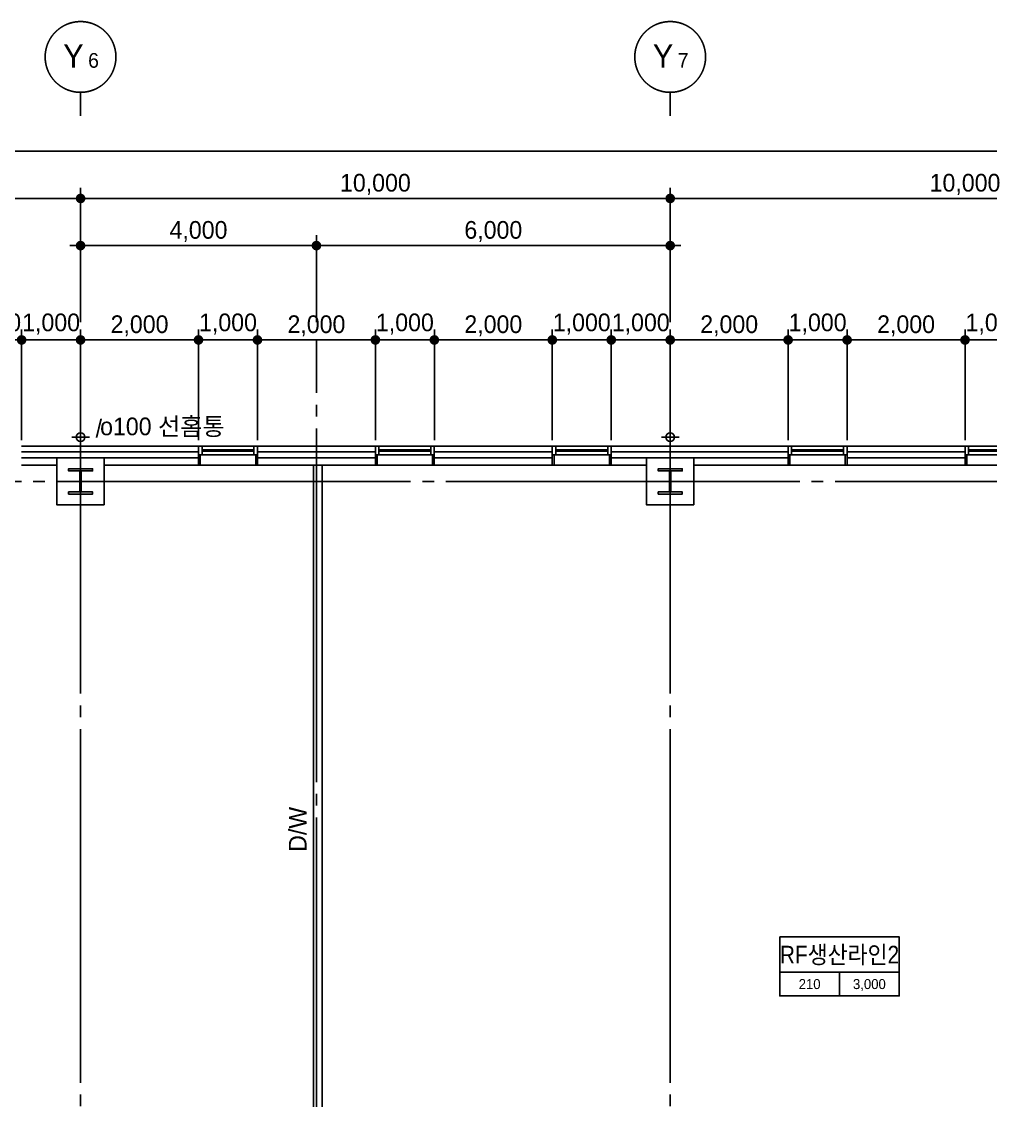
# Model space of a CAD drawing. Extents: x 14074245 to 14153635, y -1806033 to -1750552.
# Drawn here: x 14128540 to 14144970, y -1770629 to -1752329 of the extents above; entities that cross this region are included whole.
import ezdxf
from ezdxf.enums import TextEntityAlignment as Align

# ---------------------------------------------------------------- set-up
doc = ezdxf.new("R2010")
doc.units = 0
doc.header["$LTSCALE"] = 100
doc.header["$MEASUREMENT"] = 0
doc.header["$PDSIZE"] = -10
doc.linetypes.add('CEN', pattern=[66, 60, -2, 2, -2])
doc.layers.get('0').update_dxf_attribs({"linetype": 'CONTINUOUS'})
doc.layers.get('Defpoints').update_dxf_attribs({"linetype": 'CONTINUOUS'})
for name, color, linetype in [('0-내벽고정식', 7, 'CONTINUOUS'), ('AXIS', 7, 'CEN'), ('CEN', 1, 'CEN'), ('COL', 2, 'CONTINUOUS'), ('col2', 3, 'CONTINUOUS'), ('DIM', 7, 'CONTINUOUS'), ('TEXT1', 7, 'CONTINUOUS'), ('WALL-UNKNOWN', 3, 'CONTINUOUS'), ('WID', 4, 'CONTINUOUS'), ('우수드레인', 8, 'CONTINUOUS')]:
    doc.layers.add(name, color=color, linetype=linetype)
doc.styles.add('HY울를도M', font='HYWULM.TTF')
doc.styles.add('굴림', font='H2HDRM.TTF')
doc.styles.add('돋음', font='Dotum.ttf', dxfattribs={"height": 3})
doc.dimstyles.new('DIM100', dxfattribs={"dimtxt": 300, "dimasz": 120, "dimexe": 1, "dimexo": 100, "dimgap": 60, "dimtad": 1, "dimdec": 4, "dimzin": 0, "dimdsep": 46, "dimlunit": 6, "dimtxsty": '굴림', "dimblk": 'DOTT', "dimcen": 0.09, "dimadec": 0, "dimazin": 0, "dimtfac": 1, "dimtdec": 4, "dimtofl": 0, "dimtmove": 2, "dimatfit": 2, "dimldrblk": 'DOTT', "dimfxl": 1, "dimtolj": 1, "dimtzin": 0, "dimarcsym": 0})
doc.dimstyles.new('DIM50', dxfattribs={"dimscale": 50, "dimtxt": 3, "dimasz": 1.2, "dimexe": 1, "dimexo": 1, "dimgap": 0.6, "dimtad": 1, "dimdec": 4, "dimzin": 0, "dimdsep": 46, "dimlunit": 6, "dimtxsty": '굴림', "dimblk": 'DOTT', "dimcen": 0.09, "dimadec": 0, "dimazin": 0, "dimtfac": 1, "dimtdec": 4, "dimtofl": 0, "dimtmove": 2, "dimatfit": 2, "dimldrblk": 'DOTT', "dimfxl": 1, "dimtolj": 1, "dimtzin": 0, "dimarcsym": 0})

# ---------------------------------------------------------------- blocks, each defined once
blk = doc.blocks.new('DOTT')
for p, q in [((-1.5, 0), (1.5, 0)), ((0, 1.5), (0, -1.5))]:
    blk.add_line(p, q)
at = {"color": 6, "const_width": 0.68}
blk.add_lwpolyline([(-0.34, 0, 1), (0.34, 0, 1)], format="xyb", close=True, dxfattribs=at)
blk = doc.blocks.new('*D22')
at = {"layer": 'Defpoints', "color": 0, "lineweight": -3}
for p in [(14149540, -1754529), (14089540, -1757729), (14149540, -1757729)]:
    blk.add_point(p, dxfattribs=at)
at = {"layer": 'DIM', "color": 7, "lineweight": -2}
for p, q in [((14089540, -1757429), (14089540, -1754429)), ((14089660, -1754529), (14149420, -1754529)), ((14149540, -1757429), (14149540, -1754429))]:
    blk.add_line(p, q, dxfattribs=at)
at = {"layer": 'DIM', "color": 7, "lineweight": -2, "xscale": 120, "yscale": 120, "zscale": 120, "rotation": 180}
blk.add_blockref('DOTT', (14089540, -1754529), dxfattribs=at)
at = {"layer": 'DIM', "color": 7, "lineweight": -2, "xscale": 120, "yscale": 120, "zscale": 120}
blk.add_blockref('DOTT', (14149540, -1754529), dxfattribs=at)
at = {"layer": 'DIM', "color": 3, "insert": (14119540, -1754290), "char_height": 300, "attachment_point": 5, "style": '굴림'}
blk.add_mtext('\\A1;60,000', dxfattribs=at)
blk = doc.blocks.new('*D26')
at = {"layer": 'Defpoints', "color": 0, "lineweight": -3}
for p in [(14149540, -1755329), (14139540, -1757729), (14149540, -1757729)]:
    blk.add_point(p, dxfattribs=at)
at = {"layer": 'DIM', "color": 7, "lineweight": -2}
for p, q in [((14139540, -1757429), (14139540, -1755229)), ((14139660, -1755329), (14149420, -1755329)), ((14149540, -1757429), (14149540, -1755229))]:
    blk.add_line(p, q, dxfattribs=at)
at = {"layer": 'DIM', "color": 7, "lineweight": -2, "xscale": 120, "yscale": 120, "zscale": 120, "rotation": 180}
blk.add_blockref('DOTT', (14139540, -1755329), dxfattribs=at)
at = {"layer": 'DIM', "color": 7, "lineweight": -2, "xscale": 120, "yscale": 120, "zscale": 120}
blk.add_blockref('DOTT', (14149540, -1755329), dxfattribs=at)
at = {"layer": 'DIM', "color": 3, "insert": (14144540, -1755090), "char_height": 300, "attachment_point": 5, "style": '굴림'}
blk.add_mtext('\\A1;10,000', dxfattribs=at)
blk = doc.blocks.new('*D27')
at = {"layer": 'Defpoints', "color": 0, "lineweight": -3}
for p in [(14129540, -1755329), (14119540, -1757729), (14129540, -1757729)]:
    blk.add_point(p, dxfattribs=at)
at = {"layer": 'DIM', "color": 7, "lineweight": -2}
for p, q in [((14119540, -1757429), (14119540, -1755229)), ((14119660, -1755329), (14129420, -1755329)), ((14129540, -1757429), (14129540, -1755229))]:
    blk.add_line(p, q, dxfattribs=at)
at = {"layer": 'DIM', "color": 7, "lineweight": -2, "xscale": 120, "yscale": 120, "zscale": 120, "rotation": 180}
blk.add_blockref('DOTT', (14119540, -1755329), dxfattribs=at)
at = {"layer": 'DIM', "color": 7, "lineweight": -2, "xscale": 120, "yscale": 120, "zscale": 120}
blk.add_blockref('DOTT', (14129540, -1755329), dxfattribs=at)
at = {"layer": 'DIM', "color": 3, "insert": (14124540, -1755090), "char_height": 300, "attachment_point": 5, "style": '굴림'}
blk.add_mtext('\\A1;10,000', dxfattribs=at)
blk = doc.blocks.new('*D28')
at = {"layer": 'Defpoints', "color": 0, "lineweight": -3}
for p in [(14139540, -1755329), (14129540, -1757729), (14139540, -1757729)]:
    blk.add_point(p, dxfattribs=at)
at = {"layer": 'DIM', "color": 7, "lineweight": -2}
for p, q in [((14129540, -1757429), (14129540, -1755229)), ((14129660, -1755329), (14139420, -1755329)), ((14139540, -1757429), (14139540, -1755229))]:
    blk.add_line(p, q, dxfattribs=at)
at = {"layer": 'DIM', "color": 7, "lineweight": -2, "xscale": 120, "yscale": 120, "zscale": 120, "rotation": 180}
blk.add_blockref('DOTT', (14129540, -1755329), dxfattribs=at)
at = {"layer": 'DIM', "color": 7, "lineweight": -2, "xscale": 120, "yscale": 120, "zscale": 120}
blk.add_blockref('DOTT', (14139540, -1755329), dxfattribs=at)
at = {"layer": 'DIM', "color": 3, "insert": (14134540, -1755090), "char_height": 300, "attachment_point": 5, "style": '굴림'}
blk.add_mtext('\\A1;10,000', dxfattribs=at)
blk = doc.blocks.new('aw-1000-325')
at = {"layer": 'WID', "color": 8}
for p, q in [((970, 325), (0, 325)), ((0, 150), (1000, 150)), ((0, 0), (1000, 0))]:
    blk.add_line(p, q, dxfattribs=at)
at = {"layer": 'WID'}
for points in [[(0, 325), (30, 325), (30, 150), (0, 150)], [(970, 325), (1000, 325), (1000, 150), (970, 150)], [(60, 150), (0, 150), (0, 0), (60, 0)], [(60, 63), (940, 63), (940, 87), (60, 87)], [(940, 150), (1000, 150), (1000, 0), (940, 0)]]:
    blk.add_lwpolyline(points, close=True, dxfattribs=at)
blk = doc.blocks.new('*D88')
at = {"layer": 'Defpoints', "color": 0, "lineweight": -3, "ltscale": 3}
for p in [(14132540, -1757729), (14131540, -1759529), (14132540, -1759529)]:
    blk.add_point(p, dxfattribs=at)
at = {"layer": 'DIM', "color": 7, "lineweight": -2, "ltscale": 3}
for p, q in [((14131540, -1759429), (14131540, -1757728)), ((14131660, -1757729), (14132420, -1757729)), ((14132540, -1759429), (14132540, -1757728))]:
    blk.add_line(p, q, dxfattribs=at)
at = {"layer": 'DIM', "color": 7, "lineweight": -2, "ltscale": 3, "xscale": 120, "yscale": 120, "zscale": 120, "rotation": 180}
blk.add_blockref('DOTT', (14131540, -1757729), dxfattribs=at)
at = {"layer": 'DIM', "color": 7, "lineweight": -2, "ltscale": 3, "xscale": 120, "yscale": 120, "zscale": 120}
blk.add_blockref('DOTT', (14132540, -1757729), dxfattribs=at)
at = {"layer": 'DIM', "color": 3, "ltscale": 3, "insert": (14132040, -1757459), "char_height": 300, "attachment_point": 5, "style": '굴림'}
blk.add_mtext('\\A1;1,000', dxfattribs=at)
blk = doc.blocks.new('*D89')
at = {"layer": 'Defpoints', "color": 0, "lineweight": -3, "ltscale": 3}
for p in [(14135540, -1757729), (14134540, -1759529), (14135540, -1759529)]:
    blk.add_point(p, dxfattribs=at)
at = {"layer": 'DIM', "color": 7, "lineweight": -2, "ltscale": 3}
for p, q in [((14134540, -1759429), (14134540, -1757728)), ((14134660, -1757729), (14135420, -1757729)), ((14135540, -1759429), (14135540, -1757728))]:
    blk.add_line(p, q, dxfattribs=at)
at = {"layer": 'DIM', "color": 7, "lineweight": -2, "ltscale": 3, "xscale": 120, "yscale": 120, "zscale": 120, "rotation": 180}
blk.add_blockref('DOTT', (14134540, -1757729), dxfattribs=at)
at = {"layer": 'DIM', "color": 7, "lineweight": -2, "ltscale": 3, "xscale": 120, "yscale": 120, "zscale": 120}
blk.add_blockref('DOTT', (14135540, -1757729), dxfattribs=at)
at = {"layer": 'DIM', "color": 3, "ltscale": 3, "insert": (14135040, -1757459), "char_height": 300, "attachment_point": 5, "style": '굴림'}
blk.add_mtext('\\A1;1,000', dxfattribs=at)
blk = doc.blocks.new('*D90')
at = {"layer": 'Defpoints', "color": 0, "lineweight": -3, "ltscale": 3}
for p in [(14137540, -1757729), (14135540, -1759529), (14137540, -1759529)]:
    blk.add_point(p, dxfattribs=at)
at = {"layer": 'DIM', "color": 7, "lineweight": -2, "ltscale": 3}
for p, q in [((14135540, -1759429), (14135540, -1757728)), ((14135660, -1757729), (14137420, -1757729)), ((14137540, -1759429), (14137540, -1757728))]:
    blk.add_line(p, q, dxfattribs=at)
at = {"layer": 'DIM', "color": 7, "lineweight": -2, "ltscale": 3, "xscale": 120, "yscale": 120, "zscale": 120, "rotation": 180}
blk.add_blockref('DOTT', (14135540, -1757729), dxfattribs=at)
at = {"layer": 'DIM', "color": 7, "lineweight": -2, "ltscale": 3, "xscale": 120, "yscale": 120, "zscale": 120}
blk.add_blockref('DOTT', (14137540, -1757729), dxfattribs=at)
at = {"layer": 'DIM', "color": 3, "ltscale": 3, "insert": (14136540, -1757490), "char_height": 300, "attachment_point": 5, "style": '굴림'}
blk.add_mtext('\\A1;2,000', dxfattribs=at)
blk = doc.blocks.new('*D91')
at = {"layer": 'Defpoints', "color": 0, "lineweight": -3, "ltscale": 3}
for p in [(14134540, -1757729), (14132540, -1759529), (14134540, -1759529)]:
    blk.add_point(p, dxfattribs=at)
at = {"layer": 'DIM', "color": 7, "lineweight": -2, "ltscale": 3}
for p, q in [((14132540, -1759429), (14132540, -1757728)), ((14132660, -1757729), (14134420, -1757729)), ((14134540, -1759429), (14134540, -1757728))]:
    blk.add_line(p, q, dxfattribs=at)
at = {"layer": 'DIM', "color": 7, "lineweight": -2, "ltscale": 3, "xscale": 120, "yscale": 120, "zscale": 120, "rotation": 180}
blk.add_blockref('DOTT', (14132540, -1757729), dxfattribs=at)
at = {"layer": 'DIM', "color": 7, "lineweight": -2, "ltscale": 3, "xscale": 120, "yscale": 120, "zscale": 120}
blk.add_blockref('DOTT', (14134540, -1757729), dxfattribs=at)
at = {"layer": 'DIM', "color": 3, "ltscale": 3, "insert": (14133540, -1757490), "char_height": 300, "attachment_point": 5, "style": '굴림'}
blk.add_mtext('\\A1;2,000', dxfattribs=at)
blk = doc.blocks.new('*D92')
at = {"layer": 'Defpoints', "color": 0, "lineweight": -3, "ltscale": 3}
for p in [(14138540, -1757729), (14137540, -1759529), (14138540, -1759529)]:
    blk.add_point(p, dxfattribs=at)
at = {"layer": 'DIM', "color": 7, "lineweight": -2, "ltscale": 3}
for p, q in [((14137540, -1759429), (14137540, -1757728)), ((14137660, -1757729), (14138420, -1757729)), ((14138540, -1759429), (14138540, -1757728))]:
    blk.add_line(p, q, dxfattribs=at)
at = {"layer": 'DIM', "color": 7, "lineweight": -2, "ltscale": 3, "xscale": 120, "yscale": 120, "zscale": 120, "rotation": 180}
blk.add_blockref('DOTT', (14137540, -1757729), dxfattribs=at)
at = {"layer": 'DIM', "color": 7, "lineweight": -2, "ltscale": 3, "xscale": 120, "yscale": 120, "zscale": 120}
blk.add_blockref('DOTT', (14138540, -1757729), dxfattribs=at)
at = {"layer": 'DIM', "color": 3, "ltscale": 3, "insert": (14138040, -1757459), "char_height": 300, "attachment_point": 5, "style": '굴림'}
blk.add_mtext('\\A1;1,000', dxfattribs=at)
blk = doc.blocks.new('*D93')
at = {"layer": 'Defpoints', "color": 0, "lineweight": -3, "ltscale": 3}
for p in [(14131540, -1757729), (14129540, -1759529), (14131540, -1759529)]:
    blk.add_point(p, dxfattribs=at)
at = {"layer": 'DIM', "color": 7, "lineweight": -2, "ltscale": 3}
for p, q in [((14129540, -1759429), (14129540, -1757728)), ((14129660, -1757729), (14131420, -1757729)), ((14131540, -1759429), (14131540, -1757728))]:
    blk.add_line(p, q, dxfattribs=at)
at = {"layer": 'DIM', "color": 7, "lineweight": -2, "ltscale": 3, "xscale": 120, "yscale": 120, "zscale": 120, "rotation": 180}
blk.add_blockref('DOTT', (14129540, -1757729), dxfattribs=at)
at = {"layer": 'DIM', "color": 7, "lineweight": -2, "ltscale": 3, "xscale": 120, "yscale": 120, "zscale": 120}
blk.add_blockref('DOTT', (14131540, -1757729), dxfattribs=at)
at = {"layer": 'DIM', "color": 3, "ltscale": 3, "insert": (14130540, -1757490), "char_height": 300, "attachment_point": 5, "style": '굴림'}
blk.add_mtext('\\A1;2,000', dxfattribs=at)
blk = doc.blocks.new('*D94')
at = {"layer": 'Defpoints', "color": 0, "lineweight": -3, "ltscale": 3}
for p in [(14139540, -1757729), (14138540, -1759529), (14139540, -1759529)]:
    blk.add_point(p, dxfattribs=at)
at = {"layer": 'DIM', "color": 7, "lineweight": -2, "ltscale": 3}
for p, q in [((14138540, -1759429), (14138540, -1757728)), ((14138660, -1757729), (14139420, -1757729)), ((14139540, -1759429), (14139540, -1757728))]:
    blk.add_line(p, q, dxfattribs=at)
at = {"layer": 'DIM', "color": 7, "lineweight": -2, "ltscale": 3, "xscale": 120, "yscale": 120, "zscale": 120, "rotation": 180}
blk.add_blockref('DOTT', (14138540, -1757729), dxfattribs=at)
at = {"layer": 'DIM', "color": 7, "lineweight": -2, "ltscale": 3, "xscale": 120, "yscale": 120, "zscale": 120}
blk.add_blockref('DOTT', (14139540, -1757729), dxfattribs=at)
at = {"layer": 'DIM', "color": 3, "ltscale": 3, "insert": (14139040, -1757459), "char_height": 300, "attachment_point": 5, "style": '굴림'}
blk.add_mtext('\\A1;1,000', dxfattribs=at)
blk = doc.blocks.new('*D95')
at = {"layer": 'Defpoints', "color": 0, "lineweight": -3, "ltscale": 3}
for p in [(14142540, -1757729), (14141540, -1759529), (14142540, -1759529)]:
    blk.add_point(p, dxfattribs=at)
at = {"layer": 'DIM', "color": 7, "lineweight": -2, "ltscale": 3}
for p, q in [((14141540, -1759429), (14141540, -1757728)), ((14141660, -1757729), (14142420, -1757729)), ((14142540, -1759429), (14142540, -1757728))]:
    blk.add_line(p, q, dxfattribs=at)
at = {"layer": 'DIM', "color": 7, "lineweight": -2, "ltscale": 3, "xscale": 120, "yscale": 120, "zscale": 120, "rotation": 180}
blk.add_blockref('DOTT', (14141540, -1757729), dxfattribs=at)
at = {"layer": 'DIM', "color": 7, "lineweight": -2, "ltscale": 3, "xscale": 120, "yscale": 120, "zscale": 120}
blk.add_blockref('DOTT', (14142540, -1757729), dxfattribs=at)
at = {"layer": 'DIM', "color": 3, "ltscale": 3, "insert": (14142040, -1757459), "char_height": 300, "attachment_point": 5, "style": '굴림'}
blk.add_mtext('\\A1;1,000', dxfattribs=at)
blk = doc.blocks.new('*D96')
at = {"layer": 'Defpoints', "color": 0, "lineweight": -3, "ltscale": 3}
for p in [(14145540, -1757729), (14144540, -1759529), (14145540, -1759529)]:
    blk.add_point(p, dxfattribs=at)
at = {"layer": 'DIM', "color": 7, "lineweight": -2, "ltscale": 3}
for p, q in [((14144540, -1759429), (14144540, -1757728)), ((14144660, -1757729), (14145420, -1757729)), ((14145540, -1759429), (14145540, -1757728))]:
    blk.add_line(p, q, dxfattribs=at)
at = {"layer": 'DIM', "color": 7, "lineweight": -2, "ltscale": 3, "xscale": 120, "yscale": 120, "zscale": 120, "rotation": 180}
blk.add_blockref('DOTT', (14144540, -1757729), dxfattribs=at)
at = {"layer": 'DIM', "color": 7, "lineweight": -2, "ltscale": 3, "xscale": 120, "yscale": 120, "zscale": 120}
blk.add_blockref('DOTT', (14145540, -1757729), dxfattribs=at)
at = {"layer": 'DIM', "color": 3, "ltscale": 3, "insert": (14145040, -1757459), "char_height": 300, "attachment_point": 5, "style": '굴림'}
blk.add_mtext('\\A1;1,000', dxfattribs=at)
blk = doc.blocks.new('*D98')
at = {"layer": 'Defpoints', "color": 0, "lineweight": -3, "ltscale": 3}
for p in [(14144540, -1757729), (14142540, -1759529), (14144540, -1759529)]:
    blk.add_point(p, dxfattribs=at)
at = {"layer": 'DIM', "color": 7, "lineweight": -2, "ltscale": 3}
for p, q in [((14142540, -1759429), (14142540, -1757728)), ((14142660, -1757729), (14144420, -1757729)), ((14144540, -1759429), (14144540, -1757728))]:
    blk.add_line(p, q, dxfattribs=at)
at = {"layer": 'DIM', "color": 7, "lineweight": -2, "ltscale": 3, "xscale": 120, "yscale": 120, "zscale": 120, "rotation": 180}
blk.add_blockref('DOTT', (14142540, -1757729), dxfattribs=at)
at = {"layer": 'DIM', "color": 7, "lineweight": -2, "ltscale": 3, "xscale": 120, "yscale": 120, "zscale": 120}
blk.add_blockref('DOTT', (14144540, -1757729), dxfattribs=at)
at = {"layer": 'DIM', "color": 3, "ltscale": 3, "insert": (14143540, -1757490), "char_height": 300, "attachment_point": 5, "style": '굴림'}
blk.add_mtext('\\A1;2,000', dxfattribs=at)
blk = doc.blocks.new('*D100')
at = {"layer": 'Defpoints', "color": 0, "lineweight": -3, "ltscale": 3}
for p in [(14141540, -1757729), (14139540, -1759529), (14141540, -1759529)]:
    blk.add_point(p, dxfattribs=at)
at = {"layer": 'DIM', "color": 7, "lineweight": -2, "ltscale": 3}
for p, q in [((14139540, -1759429), (14139540, -1757728)), ((14139660, -1757729), (14141420, -1757729)), ((14141540, -1759429), (14141540, -1757728))]:
    blk.add_line(p, q, dxfattribs=at)
at = {"layer": 'DIM', "color": 7, "lineweight": -2, "ltscale": 3, "xscale": 120, "yscale": 120, "zscale": 120, "rotation": 180}
blk.add_blockref('DOTT', (14139540, -1757729), dxfattribs=at)
at = {"layer": 'DIM', "color": 7, "lineweight": -2, "ltscale": 3, "xscale": 120, "yscale": 120, "zscale": 120}
blk.add_blockref('DOTT', (14141540, -1757729), dxfattribs=at)
at = {"layer": 'DIM', "color": 3, "ltscale": 3, "insert": (14140540, -1757490), "char_height": 300, "attachment_point": 5, "style": '굴림'}
blk.add_mtext('\\A1;2,000', dxfattribs=at)
blk = doc.blocks.new('*D157')
at = {"layer": 'Defpoints', "color": 0, "lineweight": -3, "ltscale": 3}
for p in [(14128540, -1757729), (14127540, -1759529), (14128540, -1759529)]:
    blk.add_point(p, dxfattribs=at)
at = {"layer": 'DIM', "color": 7, "lineweight": -2, "ltscale": 3}
for p, q in [((14127540, -1759429), (14127540, -1757728)), ((14127660, -1757729), (14128420, -1757729)), ((14128540, -1759429), (14128540, -1757728))]:
    blk.add_line(p, q, dxfattribs=at)
at = {"layer": 'DIM', "color": 7, "lineweight": -2, "ltscale": 3, "xscale": 120, "yscale": 120, "zscale": 120, "rotation": 180}
blk.add_blockref('DOTT', (14127540, -1757729), dxfattribs=at)
at = {"layer": 'DIM', "color": 7, "lineweight": -2, "ltscale": 3, "xscale": 120, "yscale": 120, "zscale": 120}
blk.add_blockref('DOTT', (14128540, -1757729), dxfattribs=at)
at = {"layer": 'DIM', "color": 3, "ltscale": 3, "insert": (14128040, -1757459), "char_height": 300, "attachment_point": 5, "style": '굴림'}
blk.add_mtext('\\A1;1,000', dxfattribs=at)
blk = doc.blocks.new('*D159')
at = {"layer": 'Defpoints', "color": 0, "lineweight": -3, "ltscale": 3}
for p in [(14129540, -1757729), (14128540, -1759529), (14129540, -1759529)]:
    blk.add_point(p, dxfattribs=at)
at = {"layer": 'DIM', "color": 7, "lineweight": -2, "ltscale": 3}
for p, q in [((14128540, -1759429), (14128540, -1757728)), ((14128660, -1757729), (14129420, -1757729)), ((14129540, -1759429), (14129540, -1757728))]:
    blk.add_line(p, q, dxfattribs=at)
at = {"layer": 'DIM', "color": 7, "lineweight": -2, "ltscale": 3, "xscale": 120, "yscale": 120, "zscale": 120, "rotation": 180}
blk.add_blockref('DOTT', (14128540, -1757729), dxfattribs=at)
at = {"layer": 'DIM', "color": 7, "lineweight": -2, "ltscale": 3, "xscale": 120, "yscale": 120, "zscale": 120}
blk.add_blockref('DOTT', (14129540, -1757729), dxfattribs=at)
at = {"layer": 'DIM', "color": 3, "ltscale": 3, "insert": (14129040, -1757459), "char_height": 300, "attachment_point": 5, "style": '굴림'}
blk.add_mtext('\\A1;1,000', dxfattribs=at)
blk = doc.blocks.new('*D163')
at = {"layer": 'Defpoints', "color": 0, "lineweight": -3}
for p in [(14133540, -1756129), (14129540, -1757729), (14133540, -1757729)]:
    blk.add_point(p, dxfattribs=at)
at = {"layer": 'DIM', "color": 7, "lineweight": -2}
for p, q in [((14129540, -1757429), (14129540, -1756029)), ((14133540, -1757429), (14133540, -1756029)), ((14129660, -1756129), (14133420, -1756129))]:
    blk.add_line(p, q, dxfattribs=at)
at = {"layer": 'DIM', "color": 7, "lineweight": -2, "xscale": 120, "yscale": 120, "zscale": 120, "rotation": 180}
blk.add_blockref('DOTT', (14129540, -1756129), dxfattribs=at)
at = {"layer": 'DIM', "color": 7, "lineweight": -2, "xscale": 120, "yscale": 120, "zscale": 120}
blk.add_blockref('DOTT', (14133540, -1756129), dxfattribs=at)
at = {"layer": 'DIM', "color": 3, "insert": (14131540, -1755890), "char_height": 300, "attachment_point": 5, "style": '굴림'}
blk.add_mtext('\\A1;4,000', dxfattribs=at)
blk = doc.blocks.new('*D164')
at = {"layer": 'Defpoints', "color": 0, "lineweight": -3}
for p in [(14139540, -1756129), (14133540, -1757729), (14139540, -1757729)]:
    blk.add_point(p, dxfattribs=at)
at = {"layer": 'DIM', "color": 7, "lineweight": -2}
for p, q in [((14133540, -1757429), (14133540, -1756029)), ((14139540, -1757429), (14139540, -1756029)), ((14133660, -1756129), (14139420, -1756129))]:
    blk.add_line(p, q, dxfattribs=at)
at = {"layer": 'DIM', "color": 7, "lineweight": -2, "xscale": 120, "yscale": 120, "zscale": 120, "rotation": 180}
blk.add_blockref('DOTT', (14133540, -1756129), dxfattribs=at)
at = {"layer": 'DIM', "color": 7, "lineweight": -2, "xscale": 120, "yscale": 120, "zscale": 120}
blk.add_blockref('DOTT', (14139540, -1756129), dxfattribs=at)
at = {"layer": 'DIM', "color": 3, "insert": (14136540, -1755890), "char_height": 300, "attachment_point": 5, "style": '굴림'}
blk.add_mtext('\\A1;6,000', dxfattribs=at)
blk = doc.blocks.new('TT1')
at = {"layer": 'TEXT1'}
for p, q in [((-1013, -600), (1013, -600)), ((0, -600), (0, -1000))]:
    blk.add_line(p, q, dxfattribs=at)
blk.add_lwpolyline([(-1013, 0), (1013, 0), (1013, -1000), (-1013, -1000)], close=True, dxfattribs=at)
blk = doc.blocks.new('BOMBOM_S')
at = {"color": 7}
blk.add_line((0, 0.4), (0, 0), dxfattribs=at)
blk.add_lwpolyline([(-0.6, 1, 1), (0.6, 1, 1), (-0.6, 1, 1)], format="xyb", dxfattribs=at)
at = {"color": 1, "style": '돋음'}
for tag, p, height in [('X', (-0.295, 0.816), 0.4), ('N', (0.129, 0.816), 0.25)]:
    blk.add_attdef(tag, p, '', height=height, dxfattribs=at)

msp = doc.modelspace()

# ---------------------------------------------------------------- linework, layer by layer
at = {"layer": '0-내벽고정식'}
for p, q in [((14128539.53432, -1759853.57588), (14129139.53432, -1759853.57588)), ((14129939.53432, -1759853.57588), (14131539.53432, -1759853.57588)), ((14132539.53432, -1759853.57588), (14134539.53432, -1759853.57588)), ((14133489.53432, -1759853.57588), (14133489.53432, -1772328.51036)), ((14133639.53432, -1759853.57588), (14133639.53432, -1772328.51036)), ((14135539.53432, -1759853.57588), (14137539.53432, -1759853.57588)), ((14138539.53432, -1759853.57588), (14139139.53432, -1759853.57588)), ((14139939.53432, -1759853.57588), (14141539.53432, -1759853.57588)), ((14142539.53432, -1759853.57588), (14144539.53432, -1759853.57588))]:
    msp.add_line(p, q, dxfattribs=at)
at = {"layer": 'CEN', "linetype": 'CEN'}
for p, q in [((14129539.53432, -1757728.57588), (14129539.53432, -1797628.57588)), ((14133539.53432, -1785028.57588), (14133539.53432, -1757728.57588)), ((14139539.53432, -1757728.57588), (14139539.53432, -1797628.57588)), ((14076336.53432, -1760128.57588), (14151139.53432, -1760128.57588))]:
    msp.add_line(p, q, dxfattribs=at)
at = {"layer": 'COL'}
for points in [[(14129939.53432, -1760528.57588), (14129939.53432, -1759728.57588), (14129139.53432, -1759728.57588), (14129139.53432, -1760528.57588)], [(14139939.53432, -1760528.57588), (14139939.53432, -1759728.57588), (14139139.53432, -1759728.57588), (14139139.53432, -1760528.57588)]]:
    msp.add_lwpolyline(points, close=True, dxfattribs=at)
at = {"layer": 'col2'}
for points in [[(14129336.03432, -1760342.57588), (14129336.03432, -1760307.57588), (14129529.53432, -1760307.57588), (14129529.53432, -1759949.57588), (14129336.03432, -1759949.57588), (14129336.03432, -1759914.57588), (14129743.03432, -1759914.57588), (14129743.03432, -1759949.57588), (14129549.53432, -1759949.57588), (14129549.53432, -1760307.57588), (14129743.03432, -1760307.57588), (14129743.03432, -1760342.57588)], [(14139336.03432, -1760342.57588), (14139336.03432, -1760307.57588), (14139529.53432, -1760307.57588), (14139529.53432, -1759949.57588), (14139336.03432, -1759949.57588), (14139336.03432, -1759914.57588), (14139743.03432, -1759914.57588), (14139743.03432, -1759949.57588), (14139549.53432, -1759949.57588), (14139549.53432, -1760307.57588), (14139743.03432, -1760307.57588), (14139743.03432, -1760342.57588)]]:
    msp.add_lwpolyline(points, close=True, dxfattribs=at)
at = {"layer": 'WALL-UNKNOWN', "color": 4}
for p, q in [((14128539.53432, -1759528.57588), (14131539.53432, -1759528.57588)), ((14132539.53432, -1759528.57588), (14134539.53432, -1759528.57588)), ((14135539.53432, -1759528.57588), (14137539.53432, -1759528.57588)), ((14138539.53432, -1759528.57588), (14141539.53432, -1759528.57588)), ((14142539.53432, -1759528.57588), (14144539.53432, -1759528.57588)), ((14128539.53432, -1759628.57588), (14131539.53432, -1759628.57588)), ((14132539.53432, -1759628.57588), (14134539.53432, -1759628.57588)), ((14135539.53432, -1759628.57588), (14137539.53432, -1759628.57588)), ((14138539.53432, -1759628.57588), (14141539.53432, -1759628.57588)), ((14142539.53432, -1759628.57588), (14144539.53432, -1759628.57588)), ((14128539.53432, -1759728.57588), (14131539.53432, -1759728.57588)), ((14132539.53432, -1759728.57588), (14134539.53432, -1759728.57588)), ((14135539.53432, -1759728.57588), (14137539.53432, -1759728.57588)), ((14138539.53432, -1759728.57588), (14141539.53432, -1759728.57588)), ((14142539.53432, -1759728.57588), (14144539.53432, -1759728.57588))]:
    msp.add_line(p, q, dxfattribs=at)
at = {"layer": '우수드레인', "color": 1, "ltscale": 2}
for p, q in [((14129539.53432, -1759228.38927), (14129539.53432, -1759528.38927)), ((14129539.53432, -1759278.38927), (14129539.53432, -1759478.38927)), ((14139539.53432, -1759228.35824), (14139539.53432, -1759528.35824)), ((14139539.53432, -1759278.35824), (14139539.53432, -1759478.35824)), ((14129689.53432, -1759378.38927), (14129389.53432, -1759378.38927)), ((14129639.53432, -1759378.38927), (14129439.53432, -1759378.38927)), ((14139689.53432, -1759378.35824), (14139389.53432, -1759378.35824)), ((14139639.53432, -1759378.35824), (14139439.53432, -1759378.35824))]:
    msp.add_line(p, q, dxfattribs=at)
at = {"layer": '우수드레인', "color": 7, "ltscale": 2}
for centre in [(14129539.53432, -1759378.38927), (14139539.53432, -1759378.35824)]:
    msp.add_circle(centre, 75, dxfattribs=at)

# ---------------------------------------------------------------- block references
at = {"layer": 'AXIS', "xscale": 1000, "yscale": 1000, "zscale": 1000}
for p, values in [((14129539.53432, -1753928.57588), {'X': 'Y', 'N': '6'}), ((14139539.53432, -1753928.57588), {'X': 'Y', 'N': '7'})]:
    msp.add_blockref('BOMBOM_S', p, dxfattribs=at).add_auto_attribs(values)
at = {"layer": 'TEXT1'}
msp.add_blockref('TT1', (14142411.10885, -1767855.03868), dxfattribs=at)
at = {"layer": 'WID', "rotation": 180}
for p in [(14132539.53432, -1759528.57588), (14135539.53432, -1759528.57588), (14138539.53432, -1759528.57588), (14142539.53432, -1759528.57588), (14145539.53432, -1759528.57588)]:
    msp.add_blockref('aw-1000-325', p, dxfattribs=at)

# ---------------------------------------------------------------- texts
at = {"layer": 'TEXT1', "style": 'HY울를도M'}
for s, p in [('/', (14129849.13136, -1759226.14039)), ('o100 선홈통', (14130927.13136, -1759189.14039))]:
    msp.add_text(s, height=300, dxfattribs=at).set_placement(p, align=Align.MIDDLE)
msp.add_text('D/W', height=300, rotation=90, dxfattribs=at).set_placement((14133372.57395, -1766030.28086), align=Align.CENTER)
at = {"layer": 'TEXT1', "style": 'HY울를도M', "width": 0.9}
msp.add_text('RF생산라인2', height=300, dxfattribs=at).set_placement((14142411.10885, -1768305.82876), align=Align.CENTER)
at = {"layer": 'TEXT1', "color": 2, "style": 'HY울를도M'}
msp.add_text('210', height=170, dxfattribs=at).set_placement((14141904.3609, -1768654.95868), align=Align.MIDDLE_CENTER)
at = {"layer": 'TEXT1', "style": 'HY울를도M'}
msp.add_text('3,000', height=170, dxfattribs=at).set_placement((14142917.85681, -1768654.95868), align=Align.MIDDLE_CENTER)

# ---------------------------------------------------------------- dimensions: what is measured, and where the dimension line sits
at = {"layer": 'DIM'}
for base, p1, p2, picture, middle in [((14149539.5343161393, -1754528.575879273), (14089539.5343161393, -1757728.575879273), (14149539.5343161393, -1757728.575879273), '*D22', (14119539.5343161393, -1754289.5376548581)), ((14129539.53432, -1755328.57588), (14119539.53432, -1757728.57588), (14129539.53432, -1757728.57588), '*D27', (14124539.53432, -1755089.90757)), ((14139539.53432, -1755328.57588), (14129539.53432, -1757728.57588), (14139539.53432, -1757728.57588), '*D28', (14134539.53432, -1755089.90757)), ((14149539.53432, -1755328.57588), (14139539.53432, -1757728.57588), (14149539.53432, -1757728.57588), '*D26', (14144539.53432, -1755089.90757)), ((14133539.53432, -1756128.57588), (14129539.53432, -1757728.57588), (14133539.53432, -1757728.57588), '*D163', (14131539.53432, -1755889.90757)), ((14139539.53432, -1756128.57588), (14133539.53432, -1757728.57588), (14139539.53432, -1757728.57588), '*D164', (14136539.53432, -1755889.53765))]:
    dim = msp.add_linear_dim(base=base, p1=p1, p2=p2, dimstyle='DIM50', override={"dimscale": 100, "dimexo": 3}, dxfattribs=at)
    dim.commit()
    dim.dimension.update_dxf_attribs({"geometry": picture, "text_midpoint": middle})
at = {"layer": 'DIM', "ltscale": 3}
for base, p1, p2, picture, middle in [((14128539.53432, -1757728.57588), (14127539.53432, -1759528.57588), (14128539.53432, -1759528.57588), '*D157', (14128039.53432, -1757458.90757)), ((14129539.53432, -1757728.57588), (14128539.53432, -1759528.57588), (14129539.53432, -1759528.57588), '*D159', (14129039.53432, -1757458.90757)), ((14131539.53432, -1757728.57588), (14129539.53432, -1759528.57588), (14131539.53432, -1759528.57588), '*D93', (14130539.53432, -1757489.53765)), ((14132539.53432, -1757728.57588), (14131539.53432, -1759528.57588), (14132539.53432, -1759528.57588), '*D88', (14132039.53432, -1757458.90757)), ((14134539.53432, -1757728.57588), (14132539.53432, -1759528.57588), (14134539.53432, -1759528.57588), '*D91', (14133539.53432, -1757489.53765)), ((14135539.53432, -1757728.57588), (14134539.53432, -1759528.57588), (14135539.53432, -1759528.57588), '*D89', (14135039.53432, -1757458.90757)), ((14137539.53432, -1757728.57588), (14135539.53432, -1759528.57588), (14137539.53432, -1759528.57588), '*D90', (14136539.53432, -1757489.53765)), ((14138539.53432, -1757728.57588), (14137539.53432, -1759528.57588), (14138539.53432, -1759528.57588), '*D92', (14138039.53432, -1757458.90757)), ((14139539.53432, -1757728.57588), (14138539.53432, -1759528.57588), (14139539.53432, -1759528.57588), '*D94', (14139039.53432, -1757458.90757)), ((14141539.53432, -1757728.57588), (14139539.53432, -1759528.57588), (14141539.53432, -1759528.57588), '*D100', (14140539.53432, -1757489.53765)), ((14142539.53432, -1757728.57588), (14141539.53432, -1759528.57588), (14142539.53432, -1759528.57588), '*D95', (14142039.53432, -1757458.90757)), ((14144539.53432, -1757728.57588), (14142539.53432, -1759528.57588), (14144539.53432, -1759528.57588), '*D98', (14143539.53432, -1757489.53765)), ((14145539.53432, -1757728.57588), (14144539.53432, -1759528.57588), (14145539.53432, -1759528.57588), '*D96', (14145039.53432, -1757458.90757))]:
    dim = msp.add_linear_dim(base=base, p1=p1, p2=p2, dimstyle='DIM100', dxfattribs=at)
    dim.commit()
    dim.dimension.update_dxf_attribs({"geometry": picture, "text_midpoint": middle})

doc.saveas('drawing.dxf')
